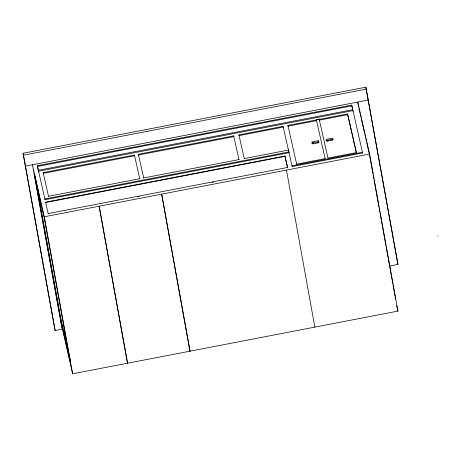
<?xml version="1.0" encoding="UTF-8"?>
<svg xmlns="http://www.w3.org/2000/svg" width="461" height="461" viewBox="0 0 461 461"><rect width="100%" height="100%" fill="white"/><g stroke="black" fill="none" stroke-linecap="round" stroke-linejoin="round"><path stroke-width="0.69" d="M358.658 107.01L357.765 102.054L369.584 154.072L397.947 311.1L72.636 373.802L44.273 216.774L32.454 164.761L62.143 329.131L55.147 330.479L54.715 328.566L23.05 153.271L365.85 87.198L397.947 264.407L389.557 266.026M23.05 153.271L23.488 155.19L366.288 89.111M25.459 166.11L368.258 100.031M37.312 165.712L351.714 105.114L352.751 109.672L38.349 170.27L37.312 165.712L38.332 170.351M37.45 166.467L351.847 105.863L352.734 109.77M38.73 171.947L38.591 171.192L352.993 110.588L362.588 152.989L292.17 166.559L283.071 126.36L238.913 134.871L239.046 135.626L283.21 127.115L283.071 126.36M134.41 155.017L134.549 155.766L43.276 173.359L43.144 172.604L134.41 155.017L139.769 178.753M233.664 135.886L233.802 136.635L138.479 155.011L138.346 154.256L233.664 135.886L239.023 159.621M356.359 152.677L347.727 114.68L319.364 120.142L319.162 119.013L316.315 119.56L316.517 120.69L288.039 126.181L287.906 125.427L347.588 113.925L356.382 152.614L328.019 158.083M34.5 175.18L44.504 219.217L70.424 362.686L60.42 318.655L34.5 175.18L34.938 175.099M48.52 196.288L139.792 178.701M143.728 177.94L239.046 159.569M244.29 158.555L288.453 150.044L288.384 149.669M288.886 151.94L44.901 198.968L45.04 199.722L289.024 152.695L288.817 151.565M287.618 167.827L285.013 156.377L45.656 202.512L45.587 202.137L284.95 156.002L287.549 167.452L48.192 213.587M296.694 164.122L325.172 158.63M137.931 196.68L139.343 196.409M212.066 182.389L213.478 182.118M44.273 216.774L369.584 154.072M44.504 219.217L44.942 219.131M60.42 318.655L60.858 318.568L70.222 359.805M313.059 142.852L317.819 141.948A1.141 0.582 -10.2 0 0 318.81 141.164A1.141 0.582 -10.2 0 0 317.56 140.812L312.806 141.74A1.112 0.57 -10.2 0 0 311.843 142.507A1.112 0.57 -10.2 0 0 313.059 142.852L313.232 143.792L317.986 142.893A1.141 0.582 -10.2 0 0 318.764 141.85M327.304 140.3L332.064 139.401A1.141 0.582 -10.2 0 0 333.049 138.611A1.141 0.582 -10.2 0 0 331.805 138.26L327.051 139.187A1.112 0.57 -10.2 0 0 326.088 139.954A1.112 0.57 -10.2 0 0 327.304 140.3L327.443 141.054L332.197 140.15A1.141 0.582 -10.2 0 0 333.119 139.228M437.864 235.796L437.95 236.182M397.947 264.407L365.85 87.198M359.995 112.962L359.361 110.179L359.615 111.591M360.312 114.357L360.94 117.14M361.257 118.535L364.582 133.154M364.899 134.543L365.533 137.332M365.844 138.721L366.478 141.51M366.795 142.898L369.641 155.432L372.966 173.837M395.256 297.76L395.573 299.149L395.348 297.725M396.685 305.551L397.947 311.1M319.231 119.393L327.996 158.146M316.384 119.941L325.149 158.693M287.906 125.427L296.677 164.185M238.913 134.871L244.272 158.613M138.346 154.256L143.705 177.998M43.144 172.604L48.503 196.346M38.591 171.192L45.04 199.722M45.587 202.137L48.255 213.967M60.817 321.79L72.636 373.802M373.226 175.255L373.865 178.793M374.119 180.211L378.977 207.11M379.236 208.528L379.87 212.066M380.129 213.483L381.282 219.851M381.535 221.268L385.88 245.338M386.139 246.756L388.185 258.079M388.439 259.497L392.789 283.567M393.043 284.979L395.089 296.308M358.912 108.421L359.424 111.251M362.588 152.989L362.455 152.234L292.038 165.81L292.17 166.559M352.993 110.588L353.126 111.343M351.714 105.114L351.847 105.863M347.588 113.925L347.727 114.68M332.064 139.401L332.197 140.15M317.819 141.948L317.986 142.893M284.95 156.002L285.013 156.377M286.477 170.086L314.84 327.12M190.03 351.173L161.667 194.144L189.972 351.184M99.196 206.188L127.564 363.216M99.138 206.2L127.501 363.228M37.583 166.911L37.721 167.666M35.192 176.511L35.704 179.341M35.958 180.752L60.858 318.568M23.488 155.19L55.147 330.479M313.232 143.792A1.112 0.57 -10.2 0 1 312.143 143.648A1.112 0.57 -10.2 0 1 312.241 142.991M327.443 141.054A1.112 0.57 -10.2 0 1 326.29 140.847A1.112 0.57 -10.2 0 1 326.659 140.121"/></g></svg>
